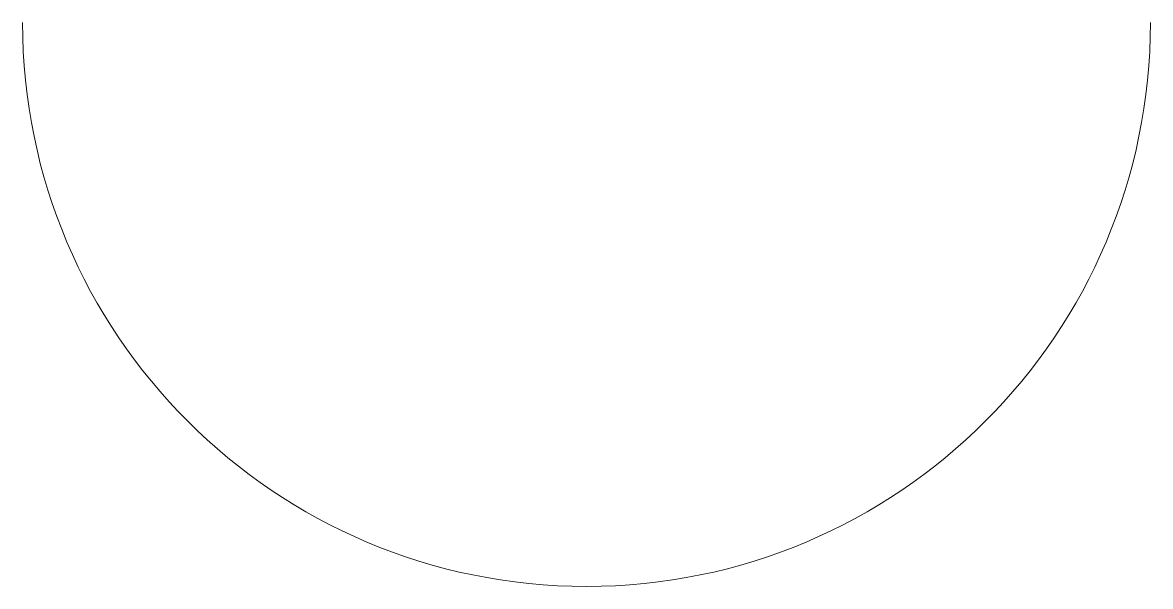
# Model space of a CAD drawing. Header units: millimetres. Extents: x 4.3 to 66.8, y 21 to 52.3.
import ezdxf

# ---------------------------------------------------------------- set-up
doc = ezdxf.new("R2010")
doc.units = ezdxf.units.MM
doc.layers.add('Outercontour-Clockwise', color=7, linetype='Continuous', lineweight=0)

msp = doc.modelspace()

# ---------------------------------------------------------------- linework, layer by layer
at = {"layer": 'Outercontour-Clockwise'}
msp.add_arc((35.531, 52.252), 31.273, 180, 0, dxfattribs=at)

doc.saveas('drawing.dxf')
